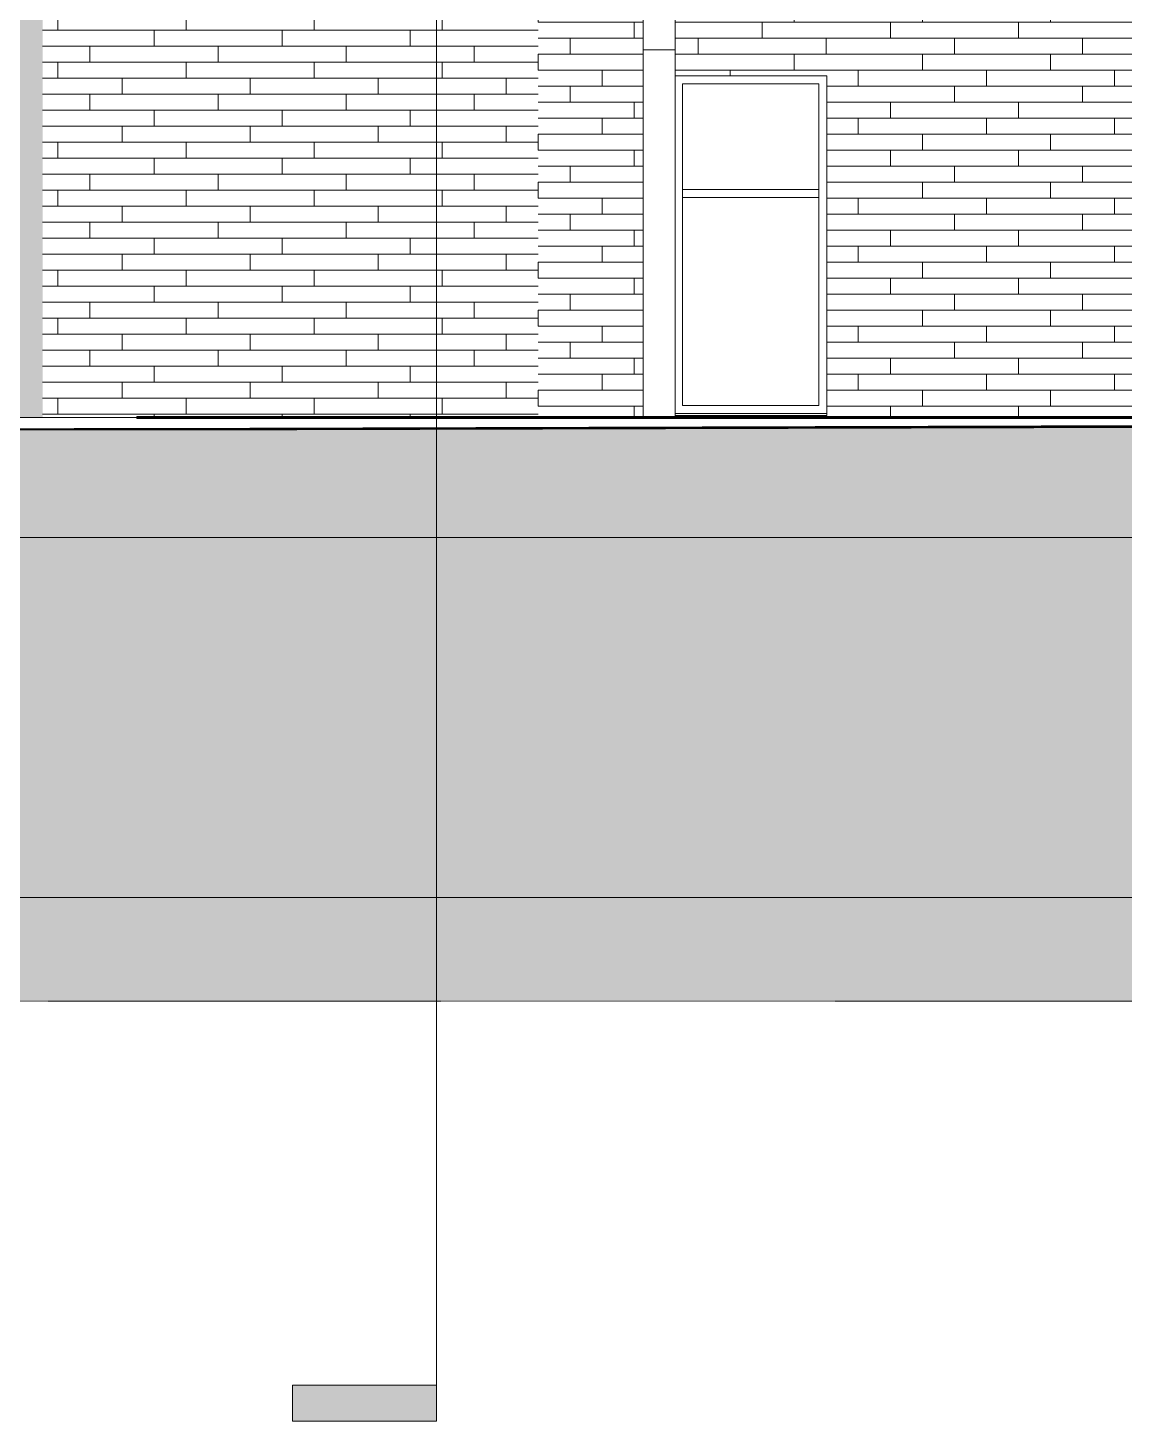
# Model space of a CAD drawing. Header units: inches. Extents: x -4169 to 1533, y -251 to 585.
# Drawn here: x -2645.9 to -2372, y -250.8 to 97.4 of the extents above; entities that cross this region are included whole.
import ezdxf

# ---------------------------------------------------------------- set-up
doc = ezdxf.new("R2010")
doc.units = ezdxf.units.IN
doc.header["$MEASUREMENT"] = 0
doc.linetypes.add('Aligning Line 1_8_', pattern=[0.25, 0.125, -0.125])
doc.linetypes.add('Grid Line 1_2_', pattern=[0.875, 0.5, -0.125, 0.125, -0.125])
for name, color, linetype, lineweight in [('0-1', 7, 'Continuous', 5), ('A-FLOR', 192, 'Continuous', 13), ('A-FLOR-LEVL-1', 51, 'Grid Line 1_2_', 9), ('A-GENM', 5, 'Continuous', 9), ('A-WALL', 113, 'Continuous', 13), ('A-WALL-PATT-1', 111, 'Continuous', 9), ('C-TOPO', 7, 'Continuous', 9), ('C-TOPO-1', 250, 'Continuous', 50), ('G-ANNO-SYMB', 111, 'Aligning Line 1_8_', 9), ('G-ANNO-SYMB-1', 147, 'Aligning Line 1_8_', 9), ('G-ANNO-SYMB-2', 111, 'Continuous', 9)]:
    doc.layers.add(name, color=color, linetype=linetype, lineweight=lineweight)

# ---------------------------------------------------------------- blocks, each defined once
blk = doc.blocks.new('CTR - 2nd Phase_rvt-1-BUILDING ELEVATION - WEST')
at = {"layer": 'A-FLOR-LEVL-1'}
for p, q in [((-4168.71, 0), (-1856.66, 0)), ((-4168.71, -30), (-1856.66, -30)), ((-4168.71, -120), (-1856.66, -120))]:
    blk.add_line(p, q, dxfattribs=at)
blk = doc.blocks.new('CTR  - Topography_rvt-1-BUILDING ELEVATION - WEST')
at = {"layer": 'C-TOPO'}
h = blk.add_hatch(dxfattribs=at)
h.set_pattern_fill('FP_6', color=256, style=0, pattern_type=2)
h.set_pattern_definition([(0, (-2936.56, 0), (24, 24), [24, -24]), (0, (-2936.56, 9), (24, 24), [24, -24]), (0, (-2936.56, 18), (24, 24), [24, -24]), (90, (-2933.56, 21), (-24, 24), [24, -24]), (90, (-2924.56, 21), (-24, 24), [24, -24]), (90, (-2915.56, 21), (-24, 24), [24, -24])])
h.paths.add_polyline_path([(-3984.99, -145.85), (-1953.4, -145.85), (-1953.4, -1.09), (-1969.95, -1.08), (-2011.33, -0.84), (-2066.39, -0.87), (-2097.03, -1.51), (-2578.71, -2.92), (-2634.34, -2.92), (-2653.71, -3), (-3639.93, -3), (-3847.12, -22.5), (-3898.72, -18.12), (-3984.99, -4.1), (-3984.99, -61.75)], flags=0)
at = {"layer": 'A-FLOR-LEVL-1'}
for p, q in [((-4168.71, 0), (-1856.66, 0)), ((-4168.71, -120), (-1856.66, -120))]:
    blk.add_line(p, q, dxfattribs=at)
at = {"layer": 'C-TOPO'}
for p, q in [((-2687.77, -3), (-2618.72, -2.72)), ((-2653.71, -3), (-2634.34, -2.92)), ((-2618.72, -2.9), (-2634.34, -2.92)), ((-2604.83, -2.92), (-2634.34, -2.92)), ((-2078.23, -1.12), (-2618.72, -2.72)), ((-2618.72, -2.9), (-2618.72, -2.72)), ((-2618.72, -2.72), (-2618.72, -2.9)), ((-2578.71, -2.92), (-2604.83, -2.92)), ((-2097.03, -1.51), (-2578.71, -2.92))]:
    blk.add_line(p, q, dxfattribs=at)
at = {"layer": 'C-TOPO-1'}
for p, q in [((-2653.71, -3), (-2634.34, -2.92)), ((-2634.34, -2.92), (-2604.83, -2.92)), ((-2604.83, -2.92), (-2578.71, -2.92)), ((-2578.71, -2.92), (-2097.03, -1.51))]:
    blk.add_line(p, q, dxfattribs=at)
at = {"layer": 'G-ANNO-SYMB-1'}
blk.add_line((-1953.4, 0), (-4072, 0), dxfattribs=at)
blk = doc.blocks.new('CTR - 1st Phase - Common Walls_rvt-1-BUILDING ELEVATION - WEST')
at = {"layer": 'A-FLOR-LEVL-1'}
for p, q in [((-4168.71, 0), (-1856.66, 0)), ((-4168.71, -30), (-1856.66, -30)), ((-4168.71, -120), (-1856.66, -120))]:
    blk.add_line(p, q, dxfattribs=at)
at = {"layer": 'G-ANNO-SYMB-1'}
blk.add_line((-1953.4, 0), (-4072, 0), dxfattribs=at)
blk = doc.blocks.new('_THE_ WINDOW _ DOOR - Window - 1st Floor-V8-BUILDING ELEVATION - WEST')
at = {"layer": 'A-GENM'}
for p, q in [((-2446.3, 85.37), (-2484.14, 85.37)), ((-2446.3, 1), (-2446.3, 85.37)), ((-2482.32, 3), (-2482.32, 83.37)), ((-2482.32, 83.37), (-2448.3, 83.37)), ((-2448.3, 83.37), (-2448.3, 3)), ((-2482.32, 57), (-2482.32, 55)), ((-2448.3, 57), (-2482.32, 57)), ((-2448.3, 55), (-2448.3, 57)), ((-2482.32, 55), (-2448.3, 55)), ((-2484.14, 1), (-2446.3, 1)), ((-2484.14, 0.5), (-2446.3, 0.5)), ((-2448.3, 3), (-2482.32, 3)), ((-2446.3, 0.5), (-2446.3, 1))]:
    blk.add_line(p, q, dxfattribs=at)
blk = doc.blocks.new('077123 - Manufactured Gutters and Downspouts - 077123 - Manufactured Gutters and Downspouts-2003419-BUILDING ELEVATION - WEST')
at = {"layer": 'A-GENM'}
for p, q in [((-2492.14, 91.91), (-2492.14, 102.78)), ((-2484.14, 102.78), (-2484.14, 91.91)), ((-2492.14, 0.25), (-2492.14, 91.91)), ((-2484.14, 91.91), (-2492.14, 91.91)), ((-2484.14, 91.91), (-2484.14, 0.25))]:
    blk.add_line(p, q, dxfattribs=at)
blk = doc.blocks.new('Section - 3_32_ x 3_8_-54337-BUILDING ELEVATION - WEST')
at = {"layer": 'G-ANNO-SYMB-2'}
blk.add_hatch(color=256, dxfattribs=at).paths.add_polyline_path([(-2579.82, -241.84), (-2543.82, -241.84), (-2543.82, -250.84), (-2579.82, -250.84)], flags=0)
for p, q in [((-2579.82, -241.84), (-2579.82, -250.84)), ((-2543.82, -241.84), (-2579.82, -241.84)), ((-2543.82, -250.84), (-2543.82, -241.84)), ((-2579.82, -250.84), (-2543.82, -250.84))]:
    blk.add_line(p, q, dxfattribs=at)

msp = doc.modelspace()

# ---------------------------------------------------------------- hatches: boundary and pattern name
at = {"layer": 'A-WALL-PATT-1'}
h = msp.add_hatch(dxfattribs=at)
h.set_pattern_fill('FP_24', color=256, style=0, pattern_type=2)
h.set_pattern_definition([(0, (-2518.411, -119.2), (0, 4), []), (90, (-2518.411, -119.2), (-8, 8), [4, -28]), (90, (-2502.411, -115.2), (-8, 8), [4, -28])])
h.paths.add_polyline_path([(-2642.24, 0), (-2618.72, 0), (-2618.72, 0.25), (-2518.41, 0.25), (-2518.41, 105.75), (-2522.72, 105.75), (-2522.72, 226.12), (-2637.92, 226.12), (-2637.92, 105.75), (-2642.24, 105.75), (-2642.24, 22.36)], flags=0)
h = msp.add_hatch(dxfattribs=at)
h.set_pattern_fill('FP_8', color=256, style=0, pattern_type=2)
h.set_pattern_definition([(0, (-3826.511, -29.2), (0, 4), []), (90, (-3826.511, -29.2), (-8, 8), [4, -28]), (90, (-3810.511, -25.2), (-8, 8), [4, -28])])
h.paths.add_polyline_path([(-2642.24, 0), (-2642.24, 105.75), (-2791.71, 105.75), (-2791.71, 85.37), (-2772.7, 85.37), (-2772.7, 1), (-2695.52, 1), (-2695.52, 0), (-2689.62, 0), (-2689.62, 88), (-2649.62, 88), (-2649.62, 0), (-2648.57, 0)], flags=0)
h.paths.add_polyline_path([(-3556.46, 0.25), (-3414.11, 0.25), (-3414.11, 105.75), (-3713.12, 105.75), (-3713.12, 0.25), (-3575.45, 0.25)], flags=0)
h.paths.add_polyline_path([(-3748.09, 0.25), (-3721.12, 0.25), (-3721.12, 105.75), (-3822.2, 105.75), (-3822.16, 0.25), (-3796.46, 0.25)], flags=0)
h.paths.add_polyline_path([(-3343.73, 0.25), (-3329.12, 0.25), (-3329.12, 1), (-3290.72, 1), (-3290.72, 85.37), (-3252.7, 85.37), (-3252.7, 1), (-3252.32, 1), (-3252.32, 85.37), (-3214.3, 85.37), (-3214.3, 1), (-3139.25, 1), (-3139.25, 36), (-3106.91, 36), (-3106.91, 65.48), (-3128.1, 71.26), (-3106.91, 73.43), (-3106.91, 105.75), (-3406.11, 105.75), (-3406.11, 0.25)], flags=0)
h.paths.add_polyline_path([(-3367.4, 0.5), (-3405.42, 0.5), (-3405.42, 85.37), (-3367.4, 85.37), (-3367.4, 1)], flags=0)
h.paths.add_polyline_path([(-3559.52, 0.5), (-3597.55, 0.5), (-3597.55, 85.37), (-3559.52, 85.37), (-3559.52, 1)], flags=0)
h.paths.add_polyline_path([(-3597.92, 0.5), (-3673.97, 0.5), (-3673.97, 85.37), (-3597.92, 85.37), (-3597.92, 1)], flags=0)
h.paths.add_polyline_path([(-3807.18, 0.5), (-3808.75, 0.5), (-3808.75, 85.37), (-3770.72, 85.37), (-3770.72, 0.5)], flags=0)
h.paths.add_polyline_path([(-2811.1, 1), (-2810.72, 1), (-2810.72, 85.37), (-2799.71, 85.37), (-2799.71, 105.75), (-3098.91, 105.75), (-3098.91, 74.25), (-3086.64, 75.5), (-3059.95, 55.86), (-3059.95, 85.37), (-2983.9, 85.37), (-2983.9, 36), (-2943, 36), (-2943, 1), (-2887.52, 1), (-2887.52, 85.37), (-2849.5, 85.37), (-2849.5, 1), (-2849.12, 1), (-2849.12, 85.37), (-2811.1, 85.37), (-2811.1, 1)], flags=0)
h.paths.add_polyline_path([(-3091.64, 36), (-3059.95, 36), (-3059.95, 52.67), (-3074.89, 56.75), (-3086.02, 74.5), (-3075.15, 56.82), (-3089.4, 60.7), (-3091.64, 49.5), (-3091.64, 43.39)], flags=0)
h.paths.add_polyline_path([(-3093.64, 36), (-3093.64, 49.5), (-3090.85, 61.1), (-3098.91, 63.3), (-3098.91, 36), (-3095.46, 36)], flags=0)
h.paths.add_polyline_path([(-3098.91, 69), (-3088.56, 74.5), (-3098.91, 69.13)], flags=0)
h = msp.add_hatch(dxfattribs=at)
h.set_pattern_fill('FP_26', color=256, style=0, pattern_type=2)
h.set_pattern_definition([(0, (-2518.411, -29.2), (0, 4), []), (90, (-2518.411, -29.2), (-8, 8), [4, -28]), (90, (-2502.411, -25.2), (-8, 8), [4, -28])])
h.paths.add_polyline_path([(-2518.41, 0.25), (-2492.14, 0.25), (-2492.14, 105.75), (-2518.41, 105.75), (-2518.41, 22.36)], flags=0)
h.paths.add_polyline_path([(-2482.35, 0.25), (-2369.12, 0.25), (-2369.12, 1), (-2349.55, 1), (-2349.55, 85.37), (-2273.5, 85.37), (-2273.5, 1), (-2255.96, 1), (-2255.96, 36), (-2253.74, 36), (-2253.74, 105.75), (-2484.14, 105.75), (-2484.14, 85.37), (-2446.3, 85.37), (-2446.3, 0.5), (-2484.14, 0.5), (-2484.14, 0.25), (-2483.05, 0.25)], flags=0)
h.paths.add_polyline_path([(-2107.13, 36), (-2097.82, 36), (-2097.82, 105.75), (-2245.74, 105.75), (-2245.74, 36), (-2157.92, 36), (-2157.92, 85.37), (-2119.9, 85.37), (-2119.9, 36), (-2108.55, 36)], flags=0)

# ---------------------------------------------------------------- linework, layer by layer
at = {"layer": 'A-FLOR'}
for p, q in [((-3829.32, 0), (-1953.4, 0)), ((-2618.72, 0.25), (-1953.4, 0.25)), ((-2618.72, 0.25), (-2618.72, -0.25)), ((-1975.76, -0.25), (-2618.72, -0.25))]:
    msp.add_line(p, q, dxfattribs=at)
at = {"layer": 'A-FLOR-LEVL-1'}
for p, q in [((-4167.96, 0), (-1857.41, 0)), ((-4167.96, -30), (-1857.41, -30)), ((-4167.96, -120), (-1857.41, -120))]:
    msp.add_line(p, q, dxfattribs=at)
at = {"layer": 'A-WALL'}
for p, q in [((-2446.3, 0.5), (-2484.14, 0.5)), ((-2446.3, 1), (-2446.3, 0.5))]:
    msp.add_line(p, q, dxfattribs=at)
at = {"layer": 'G-ANNO-SYMB'}
for p, q in [((-1953.4, 0), (-4072, 0)), ((-1953.4, -145.84), (-4072, -145.84))]:
    msp.add_line(p, q, dxfattribs=at)
at = {"layer": 'G-ANNO-SYMB-2'}
msp.add_line((-2543.82, 526.95), (-2543.82, -241.84), dxfattribs=at)

# ---------------------------------------------------------------- block references
at = {"layer": '0-1'}
for name in ['CTR - 2nd Phase_rvt-1-BUILDING ELEVATION - WEST', 'CTR - 1st Phase - Common Walls_rvt-1-BUILDING ELEVATION - WEST', 'CTR  - Topography_rvt-1-BUILDING ELEVATION - WEST']:
    msp.add_blockref(name, (0, 0), dxfattribs=at)
at = {"layer": 'A-GENM'}
for name in ['077123 - Manufactured Gutters and Downspouts - 077123 - Manufactured Gutters and Downspouts-2003419-BUILDING ELEVATION - WEST', '_THE_ WINDOW _ DOOR - Window - 1st Floor-V8-BUILDING ELEVATION - WEST']:
    msp.add_blockref(name, (0, 0), dxfattribs=at)
at = {"layer": 'G-ANNO-SYMB-2'}
msp.add_blockref('Section - 3_32_ x 3_8_-54337-BUILDING ELEVATION - WEST', (0, 0), dxfattribs=at)

doc.saveas('drawing.dxf')
